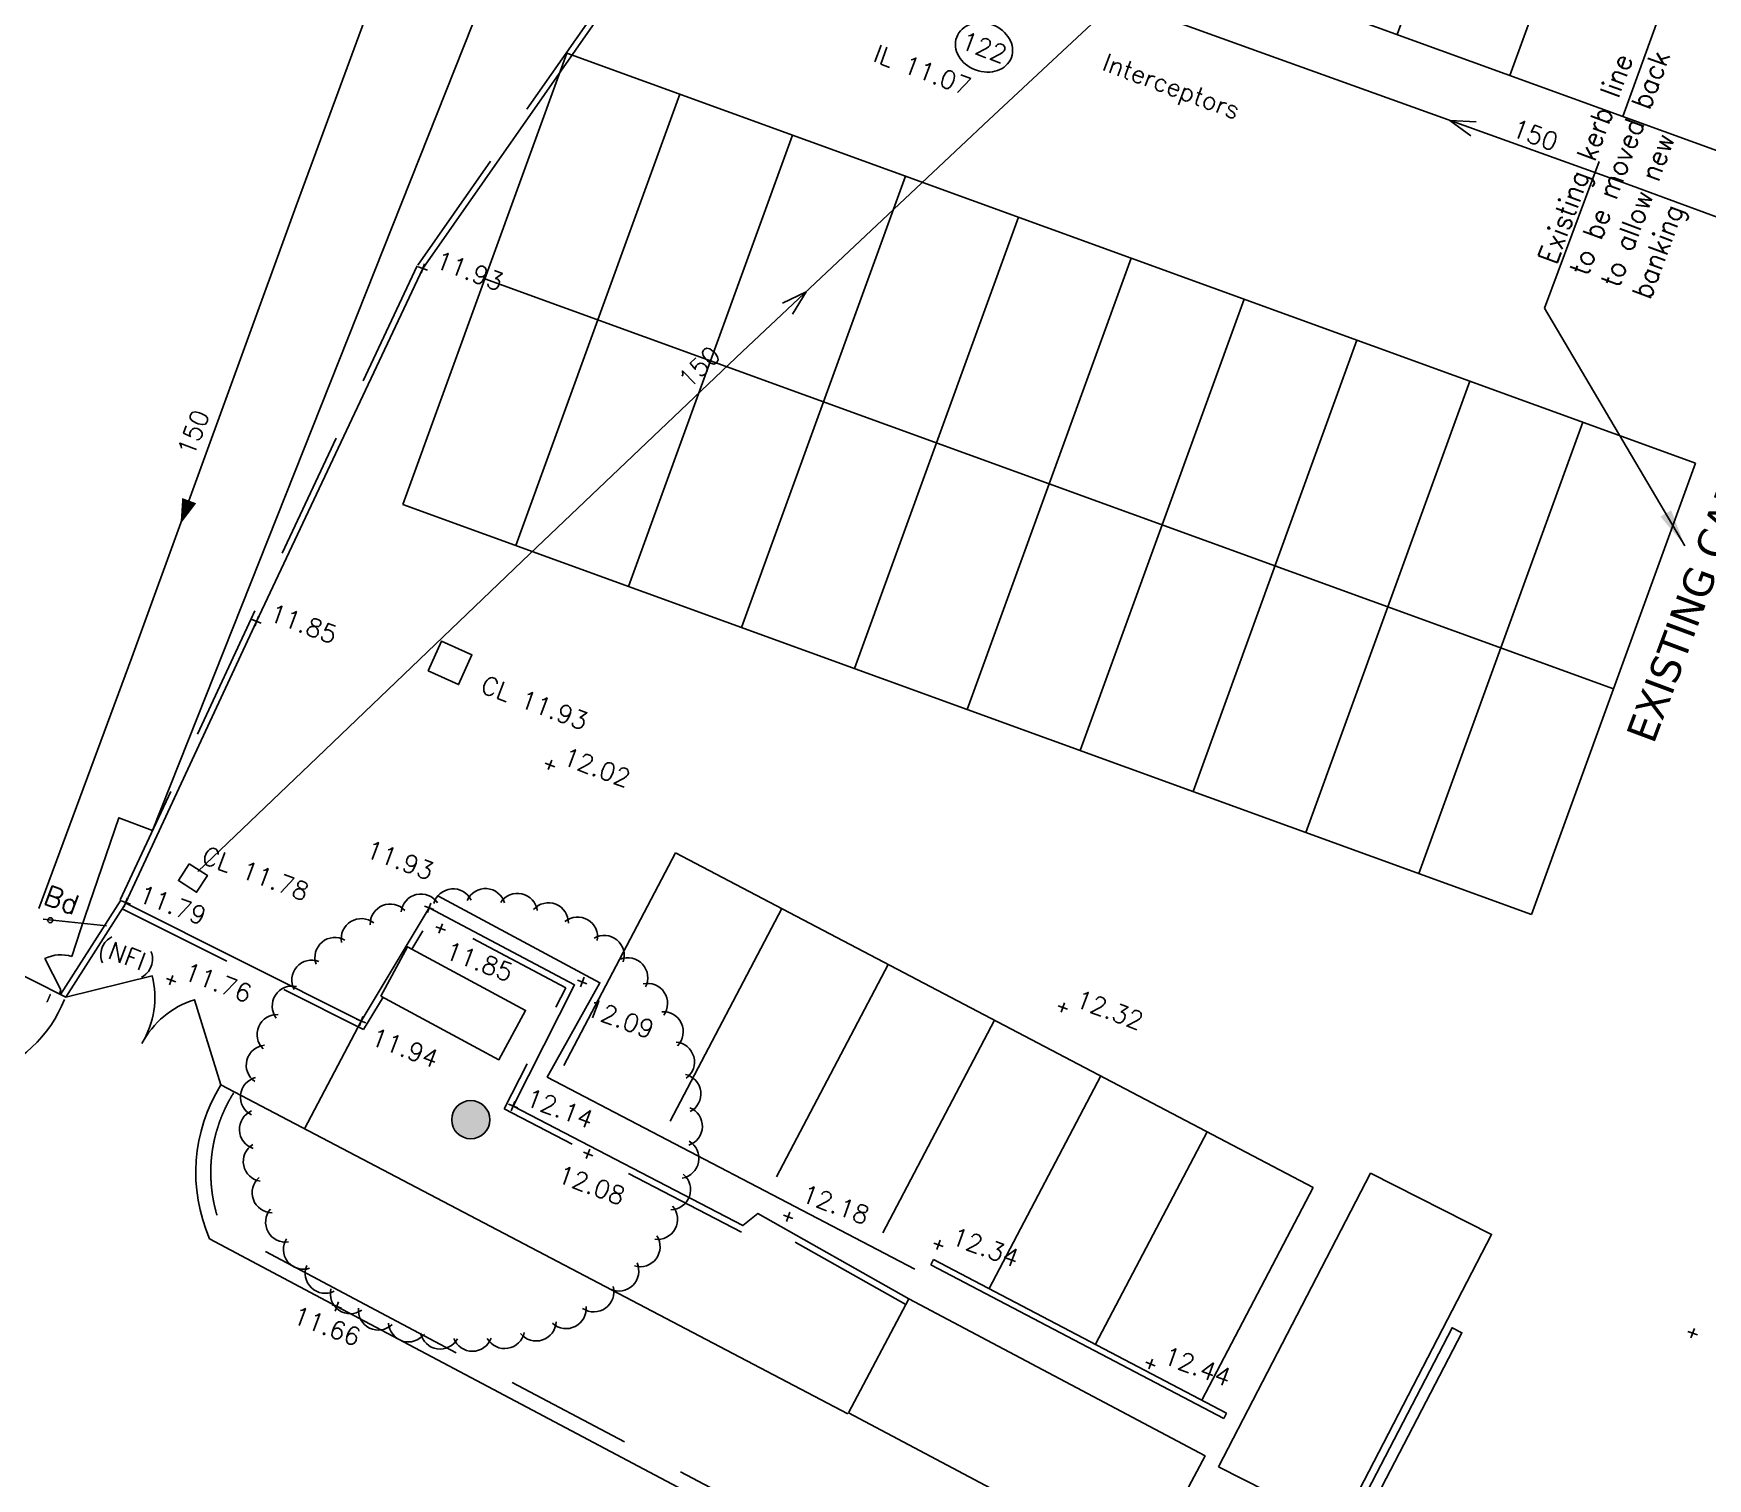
# Model space of a CAD drawing. Header units: millimetres. Extents: x 521005098 to 521837086, y 174609906 to 175681253.
# Drawn here: x 521315732 to 521349191, y 174689188 to 174718078 of the extents above; entities that cross this region are included whole.
import ezdxf
from ezdxf.enums import TextEntityAlignment as Align

# ---------------------------------------------------------------- set-up
doc = ezdxf.new("R2010")
doc.units = ezdxf.units.MM
doc.header["$LTSCALE"] = 200
doc.linetypes.add('layout$0$survey$0$DASHED', pattern=[19.05, 12.7, -6.35])
for name, color, linetype in [('layout$0$ED-FOUL', 3, 'Continuous'), ('layout$0$ED-STORM', 3, 'Continuous'), ('layout$0$GT0-35TXT', 3, 'Continuous'), ('layout$0$survey$0$BOUNDARY', 8, 'Continuous'), ('layout$0$survey$0$BUILDING', 8, 'Continuous'), ('layout$0$survey$0$DETAIL', 8, 'Continuous'), ('layout$0$survey$0$LEVEL', 8, 'Continuous'), ('layout$0$survey$0$ROAD', 8, 'Continuous'), ('layout$0$survey$0$SERVICE', 8, 'Continuous'), ('layout$0$survey$0$VEGETATION', 8, 'Continuous')]:
    doc.layers.add(name, color=color, linetype=linetype)
doc.styles.add('layout$0$GT1TO200', font='romans.shx', dxfattribs={"width": 0.95, "height": 400})
doc.styles.add('layout$0$GTANYHEIGHT', font='romans.shx', dxfattribs={"width": 0.95})
doc.styles.add('layout$0$ROMANS', font='Romans.shx')
doc.styles.add('layout$0$survey$0$ROMANS', font='Romans.shx')
doc.dimstyles.new('layout$0$NOTEARROW', dxfattribs={"dimscale": 250, "dimtxt": 2, "dimasz": 3, "dimexe": 1, "dimexo": 1, "dimgap": 1, "dimtad": 2, "dimtih": 1, "dimtoh": 1, "dimdec": 4, "dimzin": 0, "dimdsep": 46, "dimtxsty": 'layout$0$GTANYHEIGHT', "dimcen": 3.5, "dimclrd": 7, "dimclre": 7, "dimclrt": 3, "dimadec": 0, "dimazin": 0, "dimtfac": 1, "dimtdec": 4, "dimtofl": 0, "dimtmove": 0, "dimatfit": 3, "dimfxl": 1, "dimtolj": 1, "dimtzin": 0, "dimarcsym": 0})

# ---------------------------------------------------------------- blocks, each defined once
blk = doc.blocks.new('layout$0$F')
at = {"layer": 'layout$0$ED-FOUL'}
blk.add_lwpolyline([(0, 0, 0, 0.3, 0), (-0.5, 0, 0.3, 0.3, 0)], format="xyseb", dxfattribs=at)
blk = doc.blocks.new('layout$0$S')
at = {"layer": 'layout$0$ED-STORM'}
blk.add_lwpolyline([(-0.5, 0.15), (0.001, 0), (-0.5, -0.151)], dxfattribs=at)
blk = doc.blocks.new('layout')
at = {"layer": 'layout$0$survey$0$VEGETATION', "linetype": 'Continuous'}
h = blk.add_hatch(color=256, dxfattribs=at)
edge = h.paths.add_edge_path()
edge.add_arc((521324472.8, 174696361.6), 382, 0, 360)
at = {"layer": 'layout$0$ED-FOUL'}
for points in [[(521315841.4, 174700583.5), (521317699.5, 174705599.8), (521320984.8, 174714632.6), (521324570.7, 174724382.9), (521327779.9, 174733178.4), (521330102.6, 174739453.2)], [(521315841.4, 174700583.5), (521317699.5, 174705599.8), (521320984.8, 174714632.6), (521324570.7, 174724382.9), (521327779.9, 174733178.4), (521329941.6, 174739068.2)], [(521317190.9, 174700235.5), (521315926.9, 174700373.7)], [(521317190.9, 174700235.5), (521315926.9, 174700373.7)]]:
    blk.add_lwpolyline(points, dxfattribs=at)
at = {"layer": 'layout$0$ED-FOUL', "linetype": 'Continuous'}
blk.add_circle((521316067.7, 174700350.2), 50, dxfattribs=at)
blk.add_circle((521316067.7, 174700350.2), 50, dxfattribs=at)
at = {"layer": 'layout$0$ED-STORM'}
for points in [[(521359276.3, 174710865.7), (521354717.6, 174712437.2), (521347662.6, 174715036.3), (521340395.8, 174717648), (521337676.1, 174718627.4)], [(521319017.9, 174701324.9), (521321398.8, 174703601.8), (521325654.6, 174707675.4), (521329904.6, 174711718.7), (521334829.2, 174716348.1), (521336977.2, 174718358.6)]]:
    blk.add_lwpolyline(points, dxfattribs=at)
at = {"layer": 'layout$0$ED-STORM', "linetype": 'Continuous'}
blk.add_ellipse((521334730.6, 174717799.4), major_axis=(546.6, -203.5), ratio=0.8266745, dxfattribs=at)
at = {"layer": 'layout$0$survey$0$BOUNDARY', "linetype": 'Continuous', "flags": 128}
for points in [[(521325752.3, 174721404.7), (521318113.1, 174702144.7), (521317439, 174702397.7), (521316675.6, 174700177.7), (521316496, 174699624.7)], [(521297879.8, 174708157.3), (521316376.7, 174698810.3)], [(521316279.6, 174698958.9), (521316251.8, 174698873.4)], [(521319476.1, 174697060), (521332009.5, 174690478.6)]]:
    blk.add_lwpolyline(points, dxfattribs=at)
for points in [[(521316496, 174699624.7, 0.1989124), (521315961.8, 174699582.6), (521316279.6, 174698958.9)], [(521317901, 174697887.1, 0.1989124), (521318107.3, 174699235.4), (521316376.7, 174698810.3)], [(521317901, 174697887.1, -0.1989124), (521318950.4, 174698758.4), (521319477.3, 174697056)]]:
    blk.add_lwpolyline(points, format="xyb", dxfattribs=at)
at = {"layer": 'layout$0$survey$0$BUILDING', "linetype": 'Continuous', "flags": 128}
for points in [[(521322676.4, 174698834.2), (521325034.2, 174697560.1), (521325566.7, 174698545.5), (521323208.9, 174699819.5)], [(521339417.9, 174689422.6), (521342457.4, 174695292.1), (521344873.6, 174694067.5), (521341834, 174688198)], [(521337940.3, 174687361.6), (521339148.6, 174689641.2), (521333228.8, 174692779), (521332020.5, 174690499.4)]]:
    blk.add_lwpolyline(points, close=True, dxfattribs=at)
at = {"layer": 'layout$0$survey$0$DETAIL', "linetype": 'Continuous'}
for p, q in [((521342985.8, 174718059), (521346262.8, 174727082.4)), ((521345241.6, 174717239.8), (521348518.7, 174726263.1)), ((521347497.5, 174716420.5), (521350774.5, 174725443.8)), ((521323116.2, 174708658.7), (521326393.3, 174717682)), ((521325372.1, 174707839.4), (521328649.1, 174716862.7)), ((521327627.9, 174707020.1), (521330905, 174716043.5)), ((521329883.7, 174706200.9), (521333160.8, 174715224.2)), ((521332139.6, 174705381.6), (521335416.6, 174714404.9)), ((521334395.4, 174704562.3), (521337672.5, 174713585.7)), ((521336651.2, 174703743.1), (521339928.3, 174712766.4)), ((521338907.1, 174702923.8), (521342184.1, 174711947.2)), ((521341162.9, 174702104.5), (521344440, 174711127.9)), ((521343418.8, 174701285.3), (521346695.8, 174710308.6)), ((521345674.6, 174700466), (521348951.7, 174709489.4)), ((521328561.5, 174701698.2), (521326330.8, 174697447.9)), ((521328561.5, 174701698.2), (521341312.1, 174695006.3)), ((521330686.6, 174700582.8), (521328455.9, 174696332.6)), ((521332811.7, 174699467.5), (521330581, 174695217.3)), ((521334936.8, 174698352.2), (521332706.1, 174694102)), ((521337061.9, 174697236.9), (521334831.2, 174692986.7)), ((521339187, 174696121.6), (521336956.4, 174691871.4)), ((521341312.1, 174695006.3), (521339081.5, 174690756))]:
    blk.add_line(p, q, dxfattribs=at)
at = {"layer": 'layout$0$survey$0$DETAIL', "linetype": 'Continuous', "flags": 128}
for points in [[(521336218.3, 174720516.8), (521361032.5, 174711504.9)], [(521326393.3, 174717682), (521348951.7, 174709489.4)], [(521324754.8, 174713170.3), (521347313.1, 174704977.7)], [(521323116.2, 174708658.7), (521345674.6, 174700466)], [(521333347.6, 174693376.7), (521325999.9, 174697211.9), (521327053.8, 174699100.1), (521323816.6, 174700839.7)]]:
    blk.add_lwpolyline(points, dxfattribs=at)
blk.add_lwpolyline([(521341694.6, 174687122.2), (521344281.8, 174692101.9), (521344086.6, 174692203.4), (521341499.4, 174687223.6)], close=True, dxfattribs=at)
at = {"layer": 'layout$0$survey$0$LEVEL', "flags": 128}
for points in [[(521323477.5, 174713286.1), (521323547.3, 174713473.5)], [(521323418.7, 174713414.7), (521323606.1, 174713344.9)], [(521320097.9, 174706359.7), (521320285.3, 174706289.9)], [(521320156.7, 174706231.1), (521320226.5, 174706418.5)], [(521325961.6, 174703489.2), (521326149, 174703419.4)], [(521326020.4, 174703360.6), (521326090.2, 174703548.1)], [(521317482.4, 174700738.5), (521317669.9, 174700668.7)], [(521317541.3, 174700609.9), (521317611.1, 174700797.3)], [(521323545.6, 174700632.7), (521323733.1, 174700562.9)], [(521323604.5, 174700504.1), (521323674.3, 174700691.5)], [(521323776.5, 174700217.8), (521323963.9, 174700148)], [(521323835.3, 174700089.2), (521323905.1, 174700276.6)], [(521318390.7, 174699187.7), (521318578.2, 174699117.9)], [(521318449.6, 174699059.1), (521318519.4, 174699246.5)], [(521326606.8, 174699149.4), (521326794.2, 174699079.6)], [(521326665.6, 174699020.8), (521326735.4, 174699208.2)], [(521322245.2, 174698239.8), (521322315, 174698427.2)], [(521336212.7, 174698640.3), (521336400.2, 174698570.5)], [(521336271.6, 174698511.7), (521336341.3, 174698699.1)], [(521322186.4, 174698368.4), (521322373.8, 174698298.6)], [(521325281.8, 174696540.7), (521325351.6, 174696728.1)], [(521325222.9, 174696669.3), (521325410.4, 174696599.5)], [(521326781.3, 174695583.4), (521326851.1, 174695770.8)], [(521326722.4, 174695712), (521326909.9, 174695642.2)], [(521330721.6, 174694455.6), (521330909.1, 174694385.8)], [(521330780.4, 174694327), (521330850.2, 174694514.4)], [(521333728.4, 174693895.8), (521333915.8, 174693826)], [(521333787.2, 174693767.2), (521333857, 174693954.6)], [(521321758.6, 174692534.4), (521321828.4, 174692721.9)], [(521321699.8, 174692663.1), (521321887.2, 174692593.3)], [(521348799.9, 174692128.9), (521348987.3, 174692059.2)], [(521348858.7, 174692000.3), (521348928.5, 174692187.8)], [(521337965.7, 174691512.2), (521338153.1, 174691442.4)], [(521338024.5, 174691383.5), (521338094.3, 174691571)]]:
    blk.add_lwpolyline(points, dxfattribs=at)
at = {"layer": 'layout$0$survey$0$ROAD', "linetype": 'Continuous'}
for p, q in [((521333667.5, 174693461.9), (521333723.2, 174693568.2)), ((521339525.6, 174690387.4), (521333667.5, 174693461.9)), ((521333723.2, 174693568.2), (521339579.7, 174690494.6)), ((521339579.7, 174690494.6), (521339525.6, 174690387.4))]:
    blk.add_line(p, q, dxfattribs=at)
at = {"layer": 'layout$0$survey$0$ROAD', "linetype": 'layout$0$survey$0$DASHED', "flags": 128}
for points in [[(521327049.9, 174718643.9), (521323414.1, 174713448.6)], [(521323403.9, 174713430.9), (521320083, 174706375.9)], [(521320082.8, 174706375.4), (521317467.4, 174700754.2)], [(521317474.9, 174700753.3), (521316269, 174698864.7)], [(521322718.6, 174698811.4), (521322329.6, 174698163.4), (521317517.9, 174700572.5)], [(521333164.8, 174692665.8), (521330225.2, 174694326.9), (521329927.5, 174694089.3), (521325142.5, 174696578.5), (521326371.7, 174699000.5), (521323687.4, 174700425.2), (521323295.6, 174699772.6)], [(521321934, 174692893.2), (521348347, 174678893.4)]]:
    blk.add_lwpolyline(points, dxfattribs=at)
at = {"layer": 'layout$0$survey$0$ROAD', "linetype": 'Continuous', "flags": 128}
for points in [[(521327185.5, 174718628.5), (521323512.4, 174713379.8)], [(521323512.4, 174713379.8), (521320191.6, 174706324.8)], [(521320191.6, 174706324.8), (521317576.2, 174700703.6)], [(521317576.1, 174700688.7), (521316376.7, 174698810.3)], [(521333228.8, 174692779), (521330212.7, 174694483.2), (521329912.5, 174694243.6), (521325316.7, 174696634.4), (521326545.4, 174699055.5), (521323639.4, 174700597.8), (521322280.1, 174698333.5), (521317576.1, 174700688.7)], [(521322280.1, 174698333.5), (521321149.8, 174696181.1)], [(521321793.5, 174692628.2), (521340103.1, 174682923.4)]]:
    blk.add_lwpolyline(points, dxfattribs=at)
for points in [[(521305907.9, 174701111.7), (521312473.2, 174697593.3, 0.4870473), (521316350.1, 174698765)], [(521319477.3, 174697056, 0.2477985), (521319253.5, 174693981.3), (521321793.5, 174692628.2)]]:
    blk.add_lwpolyline(points, format="xyb", dxfattribs=at)
at = {"layer": 'layout$0$survey$0$ROAD', "linetype": 'layout$0$survey$0$DASHED', "flags": 128}
for points in [[(521306049.6, 174701376.1), (521313156.6, 174697569.1, 0.4104729), (521316070.5, 174698873.7)], [(521319731.7, 174696897.1, 0.2388029), (521319488.9, 174694195.8), (521321934.6, 174692892.9)]]:
    blk.add_lwpolyline(points, format="xyb", dxfattribs=at)
at = {"layer": 'layout$0$survey$0$SERVICE', "linetype": 'Continuous', "flags": 128}
for points in [[(521323618.6, 174705335.3), (521323885.9, 174705927.7), (521324496.6, 174705652.2), (521324229.3, 174705059.7)], [(521318845.8, 174701477.5), (521319207.5, 174701245), (521318991.2, 174700908.5), (521318629.5, 174701141.1)]]:
    blk.add_lwpolyline(points, close=True, dxfattribs=at)
at = {"layer": 'layout$0$survey$0$VEGETATION', "linetype": 'Continuous'}
blk.add_circle((521324472.8, 174696361.6), 382, dxfattribs=at)
for centre, start, end in [((521323478, 174700473.4), 33.96548, 173.23721), ((521324117.3, 174700577), 25.18499, 164.45672), ((521324765, 174700581.9), 16.4045, 155.67623), ((521325405.8, 174700487.9), 7.62402, 146.89575), ((521322862, 174700273.3), 42.74597, 182.0177), ((521326024.7, 174700297.1), 358.84353, 138.11526), ((521326607.3, 174700014.1), 350.06304, 129.33477), ((521322283.7, 174699981.6), 51.52646, 190.79819), ((521321756.8, 174699605), 60.30694, 199.57867), ((521327139.8, 174699645.5), 341.28255, 120.55428), ((521321293.5, 174699152.4), 69.08743, 208.35916), ((521327609.8, 174699199.9), 332.50207, 111.7738), ((521328006.3, 174698687.7), 323.72158, 102.99331), ((521320904.8, 174698634.4), 77.86792, 217.13965), ((521320599.7, 174698063.1), 86.64841, 225.92014), ((521328320, 174698121.1), 314.94109, 94.21282), ((521320385.3, 174697451.9), 95.42889, 234.70062), ((521328543.5, 174697513.2), 306.1606, 85.43233), ((521320266.8, 174696815.2), 104.20938, 243.48111), ((521328671.6, 174696878.3), 297.38011, 76.65184), ((521320246.9, 174696167.8), 112.98987, 252.2616), ((521328701.2, 174696231.3), 288.59963, 67.87136), ((521320326, 174695525), 121.77036, 261.04209), ((521328631.8, 174695587.4), 279.81914, 59.09087), ((521320502.3, 174694901.8), 130.55085, 269.82258), ((521328464.9, 174694961.6), 271.03865, 50.31038), ((521320771.7, 174694312.8), 139.33133, 278.60306), ((521328204.4, 174694368.6), 262.25816, 41.52989), ((521321127.8, 174693771.8), 148.11182, 287.38355), ((521327856.4, 174693822.4), 253.47768, 32.74941), ((521321562.3, 174693291.5), 156.89231, 296.16404), ((521327429.2, 174693335.6), 244.69719, 23.96892), ((521322065.1, 174692883.2), 165.6728, 304.94453), ((521326932.6, 174692919.8), 235.9167, 15.18843), ((521322624.3, 174692556.5), 174.45328, 313.72502), ((521326378.4, 174692584.7), 227.13621, 6.40794), ((521323226.8, 174692318.9), 183.23377, 322.5055), ((521323858.5, 174692176), 192.01426, 331.28599), ((521325150, 174692185.8), 209.57524, 348.84697), ((521325779.5, 174692338.1), 218.35572, 357.62745), ((521324504.6, 174692131.3), 200.79475, 340.06648)]:
    blk.add_arc(centre, 400, start, end, dxfattribs=at)
at = {"layer": 'layout$0$ED-FOUL', "linetype": 'Continuous', "yscale": 1000, "zscale": 1000}
for xscale, rotation in [(1000, 249.5769642292904), (999.9999999868329, 249.5769642309352)]:
    blk.add_blockref('layout$0$F', (521318670.3, 174708269), dxfattribs=dict(at, xscale=xscale, rotation=rotation))
at = {"layer": 'layout$0$ED-STORM', "linetype": 'Continuous', "yscale": 1000, "zscale": 1000}
for p, xscale, rotation in [((521344042, 174716337.6), 1000.000000029019, 160.4197806061252), ((521331174.5, 174712912.4), 999.9999999853266, 42.03887884784573)]:
    blk.add_blockref('layout$0$S', p, dxfattribs=dict(at, xscale=xscale, rotation=rotation))
at = {"layer": 'layout$0$ED-FOUL', "linetype": 'Continuous', "style": 'layout$0$ROMANS'}
for s, rotation, p in [('150', 69.07343, (521319030.6, 174709561)), ('150', 69.07343, (521319030.6, 174709561)), ('(NFI)', 339.57696, (521316953.5, 174699571.1)), ('(NFI)', 339.57696, (521316953.5, 174699571.1))]:
    blk.add_text(s, height=360, rotation=rotation, dxfattribs=at).set_placement(p, align=Align.BOTTOM_LEFT)
blk.add_text('Bd', height=400, rotation=339.57696, dxfattribs=at).set_placement((521315903.6, 174700687.3))
blk.add_text('Bd', height=400, rotation=339.57696, dxfattribs=at).set_placement((521315903.6, 174700687.3))
at = {"layer": 'layout$0$ED-STORM', "linetype": 'Continuous', "style": 'layout$0$ROMANS'}
for s, rotation, p in [('IL 11.07', 339.57696, (521332453.7, 174717428.3)), ('Interceptors', 339.57696, (521337032.7, 174717255.8)), ('150', 339.57696, (521345211.7, 174715938.9)), ('150', 44.84044, (521328916, 174710879.8))]:
    blk.add_text(s, height=360, rotation=rotation, dxfattribs=at).set_placement(p, align=Align.BOTTOM_LEFT)
at = {"layer": 'layout$0$ED-STORM', "style": 'layout$0$ROMANS'}
blk.add_text('122', height=360, rotation=339.57696, dxfattribs=at).set_placement((521334730.6, 174717799.4), align=Align.MIDDLE_CENTER)
at = {"layer": 'layout$0$GT0-35TXT', "insert": (521345792.6, 174713576.8), "char_height": 400, "width": 5208.833, "attachment_point": 1, "rotation": 69.57696, "style": 'layout$0$GT1TO200'}
blk.add_mtext('Existing kerb line to be moved back to allow new banking', dxfattribs=at)
at = {"layer": 'layout$0$GT0-35TXT', "color": 7, "insert": (521347551.3, 174704063.9), "char_height": 600, "width": 20360.17, "attachment_point": 1, "rotation": 69.57696, "style": 'layout$0$GT1TO200'}
blk.add_mtext('{\\fVerdana|b0|i0|c0|p34;EXISTING CAR PARK}', dxfattribs=at)
at = {"layer": 'layout$0$survey$0$LEVEL', "style": 'layout$0$survey$0$ROMANS'}
for s, p in [('11.93', (521323734.8, 174713403.7)), ('11.85', (521320413.9, 174706348.7)), ('CL 11.93', (521324643.3, 174704913.8)), ('12.02', (521326277.6, 174703478.3)), ('CL 11.78', (521319068.1, 174701501.4)), ('11.93', (521322342.4, 174701623.9)), ('11.79', (521317798.5, 174700727.5)), ('11.85', (521323928.5, 174699596.7)), ('11.76', (521318706.8, 174699176.7)), ('12.09', (521326748.5, 174698454.8)), ('12.32', (521336528.8, 174698629.3)), ('11.94', (521322442.4, 174697870.6)), ('12.14', (521325539, 174696658.3)), ('12.08', (521326169.8, 174695127.3)), ('12.18', (521331049.9, 174694741.1)), ('12.34', (521334044.5, 174693884.8)), ('11.66', (521320882.8, 174692307.6)), ('12.44', (521338281.7, 174691501.2))]:
    blk.add_text(s, height=360, rotation=339.57696, dxfattribs=at).set_placement(p)
at = {"layer": 'layout$0$GT0-35TXT'}
blk.add_leader([(521348738.1, 174707836.2), (521345930.6, 174712587.9), (521347026.4, 174715515.8)], dimstyle='layout$0$NOTEARROW', dxfattribs=at)

msp = doc.modelspace()

# ---------------------------------------------------------------- block references
msp.add_blockref('layout', (0, 0))

doc.saveas('drawing.dxf')
